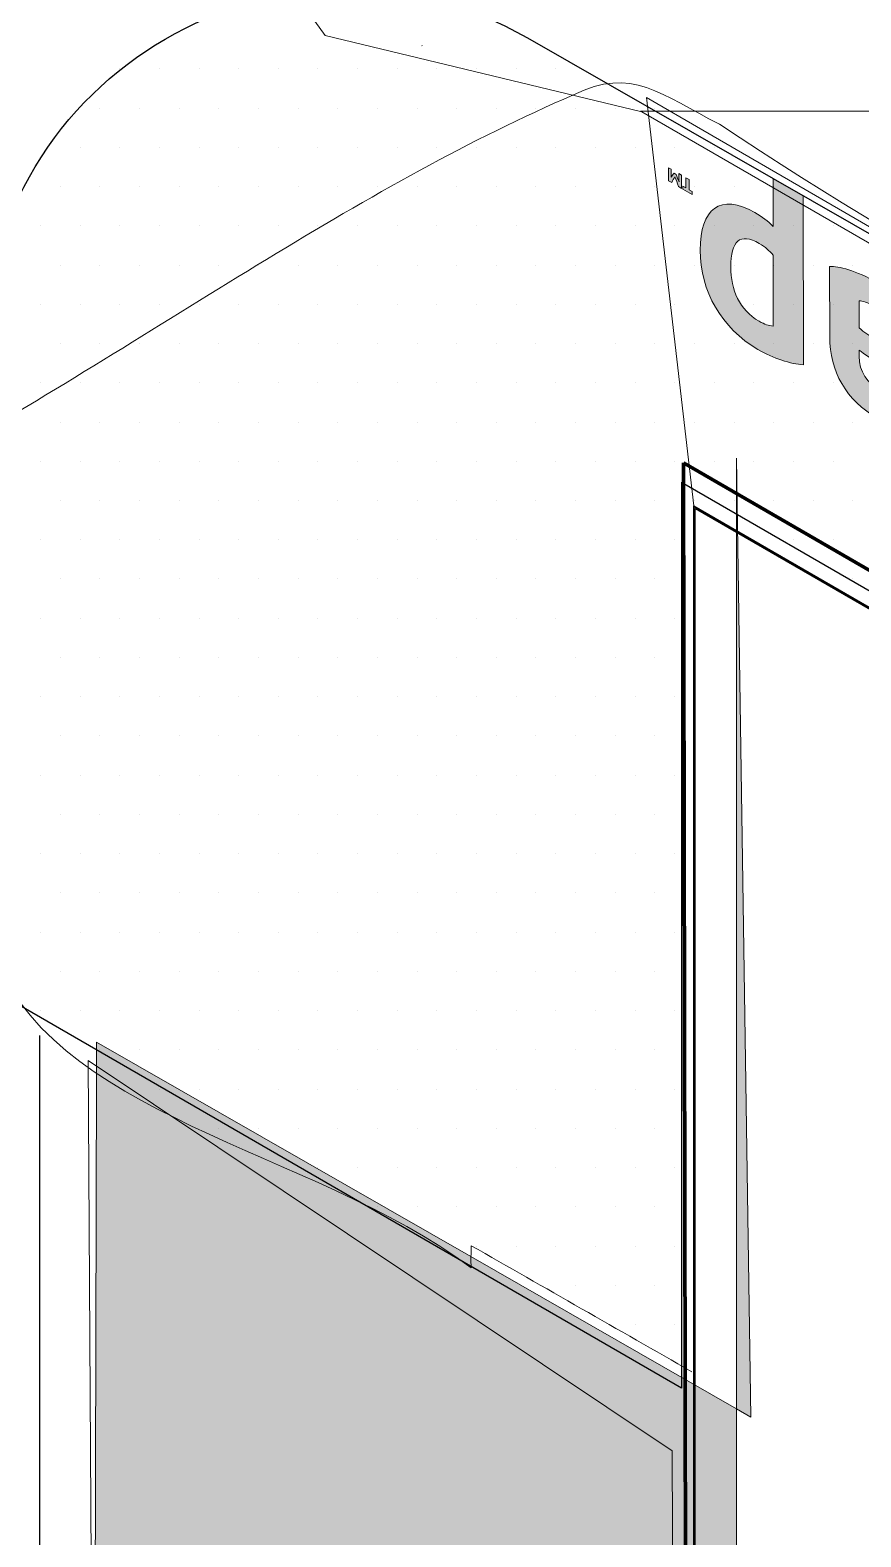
# Model space of a CAD drawing. Header units: inches. Extents: x -17.6 to 82.3, y -15.1 to 23.2.
# Drawn here: x 52.506 to 52.9, y 2.537 to 3.253 of the extents above; entities that cross this region are included whole.
import ezdxf

# ---------------------------------------------------------------- set-up
doc = ezdxf.new("R2010")
doc.units = ezdxf.units.IN
doc.header["$MEASUREMENT"] = 0
for name, color, linetype, lineweight in [('.ATI-HATCH', 7, 'Continuous', 0), ('G-ANNO-TTLB', 7, 'Continuous', 0), ('TYVEK', 7, 'Continuous', 0)]:
    doc.layers.add(name, color=color, linetype=linetype, lineweight=lineweight)

# ---------------------------------------------------------------- blocks, each defined once
blk = doc.blocks.new('Block_263')
at = {"layer": 'TYVEK', "true_color": 0x000000, "transparency": 33554687}
h = blk.add_hatch(color=18, dxfattribs=at)
h.dxf.hatch_style = 2
edge = h.paths.add_edge_path()
edge.add_spline(control_points=[(52.8138, 3.17872), (52.81326, 3.1805), (52.81276, 3.18185), (52.81213, 3.18329), (52.81152, 3.18257), (52.81108, 3.18176), (52.81057, 3.18058), (52.81057, 3.18058), (52.80906, 3.18145), (52.80906, 3.18145), (52.80906, 3.18145), (52.80906, 3.18767), (52.80906, 3.18767), (52.80906, 3.18767), (52.81037, 3.18692), (52.81037, 3.18692), (52.81037, 3.18692), (52.81037, 3.18405), (52.81037, 3.18405), (52.81037, 3.18405), (52.81031, 3.18312), (52.81031, 3.18312), (52.81072, 3.18381), (52.81122, 3.1845), (52.81166, 3.18504), (52.81166, 3.18504), (52.81266, 3.18446), (52.81266, 3.18446), (52.81311, 3.1834), (52.81361, 3.1821), (52.81405, 3.1809), (52.81405, 3.1809), (52.81399, 3.18196), (52.81399, 3.18196), (52.81399, 3.18196), (52.81399, 3.18483), (52.81399, 3.18483), (52.81399, 3.18483), (52.81529, 3.18408), (52.81529, 3.18408), (52.81529, 3.18408), (52.8153, 3.17785), (52.8153, 3.17785), (52.8153, 3.17785), (52.8138, 3.17872), (52.8138, 3.17872)], knot_values=[0, 0, 0, 0, 1, 1, 1, 2, 2, 2, 3, 3, 3, 4, 4, 4, 5, 5, 5, 6, 6, 6, 7, 7, 7, 8, 8, 8, 9, 9, 9, 10, 10, 10, 11, 11, 11, 12, 12, 12, 13, 13, 13, 14, 14, 14, 15, 15, 15, 15], degree=3, periodic=0)
edge = h.paths.add_edge_path()
edge.add_spline(control_points=[(52.8188, 3.17721), (52.8188, 3.17721), (52.82025, 3.17638), (52.82025, 3.17638), (52.82025, 3.17638), (52.82025, 3.175), (52.82025, 3.175), (52.82025, 3.175), (52.81589, 3.17751), (52.81589, 3.17751), (52.81589, 3.17751), (52.81589, 3.17889), (52.81589, 3.17889), (52.81589, 3.17889), (52.81735, 3.17805), (52.81735, 3.17805), (52.81735, 3.17805), (52.81734, 3.1829), (52.81734, 3.1829), (52.81734, 3.1829), (52.8188, 3.18206), (52.8188, 3.18206), (52.8188, 3.18206), (52.8188, 3.17721), (52.8188, 3.17721)], knot_values=[0, 0, 0, 0, 1, 1, 1, 2, 2, 2, 3, 3, 3, 4, 4, 4, 5, 5, 5, 6, 6, 6, 7, 7, 7, 8, 8, 8, 8], degree=3, periodic=0)
h = blk.add_hatch(color=18, dxfattribs=at)
h.dxf.hatch_style = 2
edge = h.paths.add_edge_path()
edge.add_spline(control_points=[(52.85214, 3.15165), (52.84296, 3.15694), (52.83868, 3.15291), (52.83869, 3.1405), (52.8387, 3.12966), (52.84267, 3.12015), (52.85217, 3.11468), (52.85477, 3.11318), (52.85665, 3.1127), (52.85884, 3.1124), (52.85884, 3.1124), (52.85882, 3.14612), (52.85882, 3.14612), (52.85683, 3.14822), (52.85516, 3.14991), (52.85214, 3.15165)], knot_values=[0, 0, 0, 0, 1, 1, 1, 2, 2, 2, 3, 3, 3, 4, 4, 4, 5, 5, 5, 5], degree=3, periodic=0)
edge = h.paths.add_edge_path()
edge.add_spline(control_points=[(52.85004, 3.16634), (52.85369, 3.16424), (52.8562, 3.16231), (52.85881, 3.15972), (52.85881, 3.15972), (52.85879, 3.1826), (52.85879, 3.1826), (52.85879, 3.1826), (52.87308, 3.17437), (52.87308, 3.17437), (52.87308, 3.17437), (52.87314, 3.09404), (52.87314, 3.09404), (52.8672, 3.09434), (52.85885, 3.0971), (52.85145, 3.10137), (52.83434, 3.11124), (52.8241, 3.12917), (52.82409, 3.14844), (52.82407, 3.16819), (52.83377, 3.17572), (52.85004, 3.16634)], knot_values=[0, 0, 0, 0, 1, 1, 1, 2, 2, 2, 3, 3, 3, 4, 4, 4, 5, 5, 5, 6, 6, 6, 7, 7, 7, 7], degree=3, periodic=0)
h = blk.add_hatch(color=18, dxfattribs=at)
h.dxf.hatch_style = 2
edge = h.paths.add_edge_path()
edge.add_spline(control_points=[(52.89961, 3.12441), (52.89961, 3.12441), (52.89962, 3.11153), (52.89962, 3.11153), (52.90202, 3.10954), (52.90453, 3.10774), (52.90703, 3.10629), (52.91183, 3.10353), (52.91558, 3.10353), (52.91558, 3.10919), (52.91557, 3.11425), (52.91244, 3.1187), (52.90691, 3.12189), (52.90378, 3.12369), (52.90117, 3.12447), (52.89961, 3.12441)], knot_values=[0, 0, 0, 0, 1, 1, 1, 2, 2, 2, 3, 3, 3, 4, 4, 4, 5, 5, 5, 5], degree=3, periodic=0)
edge = h.paths.add_edge_path()
edge.add_spline(control_points=[(52.90836, 3.13297), (52.92266, 3.12473), (52.92986, 3.11251), (52.92987, 3.10167), (52.92988, 3.08975), (52.92143, 3.08764), (52.90891, 3.09473), (52.90599, 3.09642), (52.90224, 3.09906), (52.89963, 3.10105), (52.89963, 3.10105), (52.89963, 3.09816), (52.89963, 3.09816), (52.89964, 3.09081), (52.90329, 3.08522), (52.91028, 3.08119), (52.91487, 3.07854), (52.91977, 3.07656), (52.92405, 3.07614), (52.92405, 3.07614), (52.92667, 3.06163), (52.92667, 3.06163), (52.92218, 3.06205), (52.91499, 3.06475), (52.90862, 3.06842), (52.89328, 3.07726), (52.88566, 3.09104), (52.88565, 3.1073), (52.88565, 3.1073), (52.88562, 3.14078), (52.88562, 3.14078), (52.8899, 3.14084), (52.89793, 3.13898), (52.90836, 3.13297)], knot_values=[0, 0, 0, 0, 1, 1, 1, 2, 2, 2, 3, 3, 3, 4, 4, 4, 5, 5, 5, 6, 6, 6, 7, 7, 7, 8, 8, 8, 9, 9, 9, 10, 10, 10, 11, 11, 11, 11], degree=3, periodic=0)
at = {"layer": 'TYVEK'}
for points, knots in [([(52.8138, 3.17872), (52.81326, 3.1805), (52.81276, 3.18185), (52.81213, 3.18329), (52.81152, 3.18257), (52.81108, 3.18176), (52.81057, 3.18058), (52.81057, 3.18058), (52.80906, 3.18145), (52.80906, 3.18145), (52.80906, 3.18145), (52.80906, 3.18767), (52.80906, 3.18767), (52.80906, 3.18767), (52.81037, 3.18692), (52.81037, 3.18692), (52.81037, 3.18692), (52.81037, 3.18405), (52.81037, 3.18405), (52.81037, 3.18405), (52.81031, 3.18312), (52.81031, 3.18312), (52.81072, 3.18381), (52.81122, 3.1845), (52.81166, 3.18504), (52.81166, 3.18504), (52.81266, 3.18446), (52.81266, 3.18446), (52.81311, 3.1834), (52.81361, 3.1821), (52.81405, 3.1809), (52.81405, 3.1809), (52.81399, 3.18196), (52.81399, 3.18196), (52.81399, 3.18196), (52.81399, 3.18483), (52.81399, 3.18483), (52.81399, 3.18483), (52.81529, 3.18408), (52.81529, 3.18408), (52.81529, 3.18408), (52.8153, 3.17785), (52.8153, 3.17785), (52.8153, 3.17785), (52.8138, 3.17872), (52.8138, 3.17872)], [0, 0, 0, 0, 1, 1, 1, 2, 2, 2, 3, 3, 3, 4, 4, 4, 5, 5, 5, 6, 6, 6, 7, 7, 7, 8, 8, 8, 9, 9, 9, 10, 10, 10, 11, 11, 11, 12, 12, 12, 13, 13, 13, 14, 14, 14, 15, 15, 15, 15]), ([(52.8188, 3.17721), (52.8188, 3.17721), (52.82025, 3.17638), (52.82025, 3.17638), (52.82025, 3.17638), (52.82025, 3.175), (52.82025, 3.175), (52.82025, 3.175), (52.81589, 3.17751), (52.81589, 3.17751), (52.81589, 3.17751), (52.81589, 3.17889), (52.81589, 3.17889), (52.81589, 3.17889), (52.81735, 3.17805), (52.81735, 3.17805), (52.81735, 3.17805), (52.81734, 3.1829), (52.81734, 3.1829), (52.81734, 3.1829), (52.8188, 3.18206), (52.8188, 3.18206), (52.8188, 3.18206), (52.8188, 3.17721), (52.8188, 3.17721)], [0, 0, 0, 0, 1, 1, 1, 2, 2, 2, 3, 3, 3, 4, 4, 4, 5, 5, 5, 6, 6, 6, 7, 7, 7, 8, 8, 8, 8]), ([(52.85004, 3.16634), (52.85369, 3.16424), (52.8562, 3.16231), (52.85881, 3.15972), (52.85881, 3.15972), (52.85879, 3.1826), (52.85879, 3.1826), (52.85879, 3.1826), (52.87308, 3.17437), (52.87308, 3.17437), (52.87308, 3.17437), (52.87314, 3.09404), (52.87314, 3.09404), (52.8672, 3.09434), (52.85885, 3.0971), (52.85145, 3.10137), (52.83434, 3.11124), (52.8241, 3.12917), (52.82409, 3.14844), (52.82407, 3.16819), (52.83377, 3.17572), (52.85004, 3.16634)], [0, 0, 0, 0, 1, 1, 1, 2, 2, 2, 3, 3, 3, 4, 4, 4, 5, 5, 5, 6, 6, 6, 7, 7, 7, 7]), ([(52.85214, 3.15165), (52.84296, 3.15694), (52.83868, 3.15291), (52.83869, 3.1405), (52.8387, 3.12966), (52.84267, 3.12015), (52.85217, 3.11468), (52.85477, 3.11318), (52.85665, 3.1127), (52.85884, 3.1124), (52.85884, 3.1124), (52.85882, 3.14612), (52.85882, 3.14612), (52.85683, 3.14822), (52.85516, 3.14991), (52.85214, 3.15165)], [0, 0, 0, 0, 1, 1, 1, 2, 2, 2, 3, 3, 3, 4, 4, 4, 5, 5, 5, 5]), ([(52.90836, 3.13297), (52.92266, 3.12473), (52.92986, 3.11251), (52.92987, 3.10167), (52.92988, 3.08975), (52.92143, 3.08764), (52.90891, 3.09473), (52.90599, 3.09642), (52.90224, 3.09906), (52.89963, 3.10105), (52.89963, 3.10105), (52.89963, 3.09816), (52.89963, 3.09816), (52.89964, 3.09081), (52.90329, 3.08522), (52.91028, 3.08119), (52.91487, 3.07854), (52.91977, 3.07656), (52.92405, 3.07614), (52.92405, 3.07614), (52.92667, 3.06163), (52.92667, 3.06163), (52.92218, 3.06205), (52.91499, 3.06475), (52.90862, 3.06842), (52.89328, 3.07726), (52.88566, 3.09104), (52.88565, 3.1073), (52.88565, 3.1073), (52.88562, 3.14078), (52.88562, 3.14078), (52.8899, 3.14084), (52.89793, 3.13898), (52.90836, 3.13297)], [0, 0, 0, 0, 1, 1, 1, 2, 2, 2, 3, 3, 3, 4, 4, 4, 5, 5, 5, 6, 6, 6, 7, 7, 7, 8, 8, 8, 9, 9, 9, 10, 10, 10, 11, 11, 11, 11]), ([(52.89961, 3.12441), (52.89961, 3.12441), (52.89962, 3.11153), (52.89962, 3.11153), (52.90202, 3.10954), (52.90453, 3.10774), (52.90703, 3.10629), (52.91183, 3.10353), (52.91558, 3.10353), (52.91558, 3.10919), (52.91557, 3.11425), (52.91244, 3.1187), (52.90691, 3.12189), (52.90378, 3.12369), (52.90117, 3.12447), (52.89961, 3.12441)], [0, 0, 0, 0, 1, 1, 1, 2, 2, 2, 3, 3, 3, 4, 4, 4, 5, 5, 5, 5])]:
    blk.add_open_spline(points, degree=3, knots=knots, dxfattribs=at)
blk = doc.blocks.new('Block_262')
at = {"layer": 'TYVEK'}
blk.add_blockref('Block_263', (0, 0), dxfattribs=at)
blk = doc.blocks.new('Block_255')
at = {"layer": 'TYVEK'}
blk.add_blockref('Block_262', (0, 0), dxfattribs=at)
blk = doc.blocks.new('Block_254')
at = {"layer": 'TYVEK'}
blk.add_lwpolyline([(55.43552, 1.51548), (52.82114, 3.0271), (52.79864, 3.22093), (55.40403, 1.71073)], close=True, dxfattribs=at)
blk.add_blockref('Block_255', (0, 0), dxfattribs=at)
blk = doc.blocks.new('Block_361')
at = {"layer": '.ATI-HATCH', "color": 8, "lineweight": 0, "true_color": 0x808080}
for p, q in [((52.692, 3.24557), (52.69186, 3.24571)), ((52.79581, 3.21446), (52.99769, 3.21446))]:
    blk.add_line(p, q, dxfattribs=at)
at = {"layer": '.ATI-HATCH'}
blk.add_lwpolyline([(52.45991, 3.50789), (52.64584, 3.25051), (52.79639, 3.2142), (55.34948, 1.74018), (55.64112, 1.51796), (55.95209, 1.60246)], close=True, dxfattribs=at)
blk = doc.blocks.new('Block_366')
at = {"layer": '.ATI-HATCH', "color": 8, "lineweight": 0, "true_color": 0x808080}
for p, q in [((52.5483, 3.23459), (52.5483, 3.23459)), ((52.56714, 3.23459), (52.56714, 3.23459)), ((52.58597, 3.23459), (52.58597, 3.23459)), ((52.6048, 3.23459), (52.6048, 3.23459)), ((52.62363, 3.23459), (52.62363, 3.23459)), ((52.64247, 3.23459), (52.64247, 3.23459)), ((52.6613, 3.23459), (52.6613, 3.23459)), ((52.68013, 3.23459), (52.68013, 3.23459)), ((52.69897, 3.23459), (52.69897, 3.23459)), ((52.7178, 3.23459), (52.7178, 3.23459)), ((52.73663, 3.23459), (52.73663, 3.23459)), ((52.75546, 3.23459), (52.75546, 3.23459)), ((52.53889, 3.21596), (52.53889, 3.21596)), ((52.55772, 3.21596), (52.55772, 3.21596)), ((52.57655, 3.21596), (52.57655, 3.21596)), ((52.59538, 3.21596), (52.59538, 3.21596)), ((52.61422, 3.21596), (52.61422, 3.21596)), ((52.63305, 3.21596), (52.63305, 3.21596)), ((52.65188, 3.21596), (52.65188, 3.21596)), ((52.67072, 3.21596), (52.67072, 3.21596)), ((52.68955, 3.21596), (52.68955, 3.21596)), ((52.70838, 3.21596), (52.70838, 3.21596)), ((52.72722, 3.21596), (52.72722, 3.21596)), ((52.74605, 3.21596), (52.74605, 3.21596)), ((52.76488, 3.21596), (52.76488, 3.21596)), ((52.78371, 3.21596), (52.78371, 3.21596)), ((52.80255, 3.21596), (52.80255, 3.21596)), ((52.52947, 3.19732), (52.52947, 3.19732)), ((52.5483, 3.19732), (52.5483, 3.19732)), ((52.56714, 3.19732), (52.56714, 3.19732)), ((52.58597, 3.19732), (52.58597, 3.19732)), ((52.6048, 3.19732), (52.6048, 3.19732)), ((52.62363, 3.19732), (52.62363, 3.19732)), ((52.64247, 3.19732), (52.64247, 3.19732)), ((52.6613, 3.19732), (52.6613, 3.19732)), ((52.68013, 3.19732), (52.68013, 3.19732)), ((52.69897, 3.19732), (52.69897, 3.19732)), ((52.7178, 3.19732), (52.7178, 3.19732)), ((52.73663, 3.19732), (52.73663, 3.19732)), ((52.75546, 3.19732), (52.75546, 3.19732)), ((52.7743, 3.19732), (52.7743, 3.19732)), ((52.79313, 3.19732), (52.79313, 3.19732)), ((52.81196, 3.19732), (52.81196, 3.19732)), ((52.8308, 3.19732), (52.8308, 3.19732)), ((52.52005, 3.17868), (52.52005, 3.17868)), ((52.53889, 3.17868), (52.53889, 3.17868)), ((52.55772, 3.17868), (52.55772, 3.17868)), ((52.57655, 3.17868), (52.57655, 3.17868)), ((52.59538, 3.17868), (52.59538, 3.17868)), ((52.61422, 3.17868), (52.61422, 3.17868)), ((52.63305, 3.17868), (52.63305, 3.17868)), ((52.65188, 3.17868), (52.65188, 3.17868)), ((52.67072, 3.17868), (52.67072, 3.17868)), ((52.68955, 3.17868), (52.68955, 3.17868)), ((52.70838, 3.17868), (52.70838, 3.17868)), ((52.72722, 3.17868), (52.72722, 3.17868)), ((52.74605, 3.17868), (52.74605, 3.17868)), ((52.76488, 3.17868), (52.76488, 3.17868)), ((52.78371, 3.17868), (52.78371, 3.17868)), ((52.80255, 3.17868), (52.80255, 3.17868)), ((52.82138, 3.17868), (52.82138, 3.17868)), ((52.84021, 3.17868), (52.84021, 3.17868)), ((52.85905, 3.17868), (52.85905, 3.17868)), ((52.51064, 3.16004), (52.51064, 3.16004)), ((52.52947, 3.16004), (52.52947, 3.16004)), ((52.5483, 3.16004), (52.5483, 3.16004)), ((52.56714, 3.16004), (52.56714, 3.16004)), ((52.58597, 3.16004), (52.58597, 3.16004)), ((52.6048, 3.16004), (52.6048, 3.16004)), ((52.62363, 3.16004), (52.62363, 3.16004)), ((52.64247, 3.16004), (52.64247, 3.16004)), ((52.6613, 3.16004), (52.6613, 3.16004)), ((52.68013, 3.16004), (52.68013, 3.16004)), ((52.69897, 3.16004), (52.69897, 3.16004)), ((52.7178, 3.16004), (52.7178, 3.16004)), ((52.73663, 3.16004), (52.73663, 3.16004)), ((52.75546, 3.16004), (52.75546, 3.16004)), ((52.7743, 3.16004), (52.7743, 3.16004)), ((52.79313, 3.16004), (52.79313, 3.16004)), ((52.81196, 3.16004), (52.81196, 3.16004)), ((52.8308, 3.16004), (52.8308, 3.16004)), ((52.84963, 3.16004), (52.84963, 3.16004)), ((52.86846, 3.16004), (52.86846, 3.16004)), ((52.88729, 3.16004), (52.88729, 3.16004)), ((52.52005, 3.14141), (52.52005, 3.14141)), ((52.53889, 3.14141), (52.53889, 3.14141)), ((52.55772, 3.14141), (52.55772, 3.14141)), ((52.57655, 3.14141), (52.57655, 3.14141)), ((52.59538, 3.14141), (52.59538, 3.14141)), ((52.61422, 3.14141), (52.61422, 3.14141)), ((52.63305, 3.14141), (52.63305, 3.14141)), ((52.65188, 3.14141), (52.65188, 3.14141)), ((52.67072, 3.14141), (52.67072, 3.14141)), ((52.68955, 3.14141), (52.68955, 3.14141)), ((52.70838, 3.14141), (52.70838, 3.14141)), ((52.72722, 3.14141), (52.72722, 3.14141)), ((52.74605, 3.14141), (52.74605, 3.14141)), ((52.76488, 3.14141), (52.76488, 3.14141)), ((52.78371, 3.14141), (52.78371, 3.14141)), ((52.80255, 3.14141), (52.80255, 3.14141)), ((52.82138, 3.14141), (52.82138, 3.14141)), ((52.84021, 3.14141), (52.84021, 3.14141)), ((52.85905, 3.14141), (52.85905, 3.14141)), ((52.87788, 3.14141), (52.87788, 3.14141)), ((52.89671, 3.14141), (52.89671, 3.14141)), ((52.51064, 3.12277), (52.51064, 3.12277)), ((52.52947, 3.12277), (52.52947, 3.12277)), ((52.5483, 3.12277), (52.5483, 3.12277)), ((52.56714, 3.12277), (52.56714, 3.12277)), ((52.58597, 3.12277), (52.58597, 3.12277)), ((52.6048, 3.12277), (52.6048, 3.12277)), ((52.62363, 3.12277), (52.62363, 3.12277)), ((52.64247, 3.12277), (52.64247, 3.12277)), ((52.6613, 3.12277), (52.6613, 3.12277)), ((52.68013, 3.12277), (52.68013, 3.12277)), ((52.69897, 3.12277), (52.69897, 3.12277)), ((52.7178, 3.12277), (52.7178, 3.12277)), ((52.73663, 3.12277), (52.73663, 3.12277)), ((52.75546, 3.12277), (52.75546, 3.12277)), ((52.7743, 3.12277), (52.7743, 3.12277)), ((52.79313, 3.12277), (52.79313, 3.12277)), ((52.81196, 3.12277), (52.81196, 3.12277)), ((52.8308, 3.12277), (52.8308, 3.12277)), ((52.84963, 3.12277), (52.84963, 3.12277)), ((52.86846, 3.12277), (52.86846, 3.12277)), ((52.88729, 3.12277), (52.88729, 3.12277)), ((52.52005, 3.10413), (52.52005, 3.10413)), ((52.53889, 3.10413), (52.53889, 3.10413)), ((52.55772, 3.10413), (52.55772, 3.10413)), ((52.57655, 3.10413), (52.57655, 3.10413)), ((52.59538, 3.10413), (52.59538, 3.10413)), ((52.61422, 3.10413), (52.61422, 3.10413)), ((52.63305, 3.10413), (52.63305, 3.10413)), ((52.65188, 3.10413), (52.65188, 3.10413)), ((52.67072, 3.10413), (52.67072, 3.10413)), ((52.68955, 3.10413), (52.68955, 3.10413)), ((52.70838, 3.10413), (52.70838, 3.10413)), ((52.72722, 3.10413), (52.72722, 3.10413)), ((52.74605, 3.10413), (52.74605, 3.10413)), ((52.76488, 3.10413), (52.76488, 3.10413)), ((52.78371, 3.10413), (52.78371, 3.10413)), ((52.80255, 3.10413), (52.80255, 3.10413)), ((52.82138, 3.10413), (52.82138, 3.10413)), ((52.84021, 3.10413), (52.84021, 3.10413)), ((52.85905, 3.10413), (52.85905, 3.10413)), ((52.87788, 3.10413), (52.87788, 3.10413)), ((52.89671, 3.10413), (52.89671, 3.10413)), ((52.51064, 3.08549), (52.51064, 3.08549)), ((52.52947, 3.08549), (52.52947, 3.08549)), ((52.5483, 3.08549), (52.5483, 3.08549)), ((52.56714, 3.08549), (52.56714, 3.08549)), ((52.58597, 3.08549), (52.58597, 3.08549)), ((52.6048, 3.08549), (52.6048, 3.08549)), ((52.62363, 3.08549), (52.62363, 3.08549)), ((52.64247, 3.08549), (52.64247, 3.08549)), ((52.6613, 3.08549), (52.6613, 3.08549)), ((52.68013, 3.08549), (52.68013, 3.08549)), ((52.69897, 3.08549), (52.69897, 3.08549)), ((52.7178, 3.08549), (52.7178, 3.08549)), ((52.73663, 3.08549), (52.73663, 3.08549)), ((52.75546, 3.08549), (52.75546, 3.08549)), ((52.7743, 3.08549), (52.7743, 3.08549)), ((52.79313, 3.08549), (52.79313, 3.08549)), ((52.81196, 3.08549), (52.81196, 3.08549)), ((52.8308, 3.08549), (52.8308, 3.08549)), ((52.84963, 3.08549), (52.84963, 3.08549)), ((52.86846, 3.08549), (52.86846, 3.08549)), ((52.88729, 3.08549), (52.88729, 3.08549)), ((52.52005, 3.06685), (52.52005, 3.06685)), ((52.53889, 3.06685), (52.53889, 3.06685)), ((52.55772, 3.06685), (52.55772, 3.06685)), ((52.57655, 3.06685), (52.57655, 3.06685)), ((52.59538, 3.06685), (52.59538, 3.06685)), ((52.61422, 3.06685), (52.61422, 3.06685)), ((52.63305, 3.06685), (52.63305, 3.06685)), ((52.65188, 3.06685), (52.65188, 3.06685)), ((52.67072, 3.06685), (52.67072, 3.06685)), ((52.68955, 3.06685), (52.68955, 3.06685)), ((52.70838, 3.06685), (52.70838, 3.06685)), ((52.72722, 3.06685), (52.72722, 3.06685)), ((52.74605, 3.06685), (52.74605, 3.06685)), ((52.76488, 3.06685), (52.76488, 3.06685)), ((52.78371, 3.06685), (52.78371, 3.06685)), ((52.80255, 3.06685), (52.80255, 3.06685)), ((52.82138, 3.06685), (52.82138, 3.06685)), ((52.84021, 3.06685), (52.84021, 3.06685)), ((52.85905, 3.06685), (52.85905, 3.06685)), ((52.87788, 3.06685), (52.87788, 3.06685)), ((52.89671, 3.06685), (52.89671, 3.06685)), ((52.51064, 3.04822), (52.51064, 3.04822)), ((52.52947, 3.04822), (52.52947, 3.04822)), ((52.5483, 3.04822), (52.5483, 3.04822)), ((52.56714, 3.04822), (52.56714, 3.04822)), ((52.58597, 3.04822), (52.58597, 3.04822)), ((52.6048, 3.04822), (52.6048, 3.04822)), ((52.62363, 3.04822), (52.62363, 3.04822)), ((52.64247, 3.04822), (52.64247, 3.04822)), ((52.6613, 3.04822), (52.6613, 3.04822)), ((52.68013, 3.04822), (52.68013, 3.04822)), ((52.69897, 3.04822), (52.69897, 3.04822)), ((52.7178, 3.04822), (52.7178, 3.04822)), ((52.73663, 3.04822), (52.73663, 3.04822)), ((52.75546, 3.04822), (52.75546, 3.04822)), ((52.7743, 3.04822), (52.7743, 3.04822)), ((52.79313, 3.04822), (52.79313, 3.04822)), ((52.81196, 3.04822), (52.81196, 3.04822)), ((52.8308, 3.04822), (52.8308, 3.04822)), ((52.84963, 3.04822), (52.84963, 3.04822)), ((52.86846, 3.04822), (52.86846, 3.04822)), ((52.88729, 3.04822), (52.88729, 3.04822)), ((52.52005, 3.02958), (52.52005, 3.02958)), ((52.53889, 3.02958), (52.53889, 3.02958)), ((52.55772, 3.02958), (52.55772, 3.02958)), ((52.57655, 3.02958), (52.57655, 3.02958)), ((52.59538, 3.02958), (52.59538, 3.02958)), ((52.61422, 3.02958), (52.61422, 3.02958)), ((52.63305, 3.02958), (52.63305, 3.02958)), ((52.65188, 3.02958), (52.65188, 3.02958)), ((52.67072, 3.02958), (52.67072, 3.02958)), ((52.68955, 3.02958), (52.68955, 3.02958)), ((52.70838, 3.02958), (52.70838, 3.02958)), ((52.72722, 3.02958), (52.72722, 3.02958)), ((52.74605, 3.02958), (52.74605, 3.02958)), ((52.76488, 3.02958), (52.76488, 3.02958)), ((52.78371, 3.02958), (52.78371, 3.02958)), ((52.80255, 3.02958), (52.80255, 3.02958)), ((52.82138, 3.02958), (52.82138, 3.02958)), ((52.84021, 3.02958), (52.84021, 3.02958)), ((52.85905, 3.02958), (52.85905, 3.02958)), ((52.87788, 3.02958), (52.87788, 3.02958)), ((52.89671, 3.02958), (52.89671, 3.02958)), ((52.51064, 3.01094), (52.51064, 3.01094)), ((52.52947, 3.01094), (52.52947, 3.01094)), ((52.5483, 3.01094), (52.5483, 3.01094)), ((52.56714, 3.01094), (52.56714, 3.01094)), ((52.58597, 3.01094), (52.58597, 3.01094)), ((52.6048, 3.01094), (52.6048, 3.01094)), ((52.62363, 3.01094), (52.62363, 3.01094)), ((52.64247, 3.01094), (52.64247, 3.01094)), ((52.6613, 3.01094), (52.6613, 3.01094)), ((52.68013, 3.01094), (52.68013, 3.01094)), ((52.69897, 3.01094), (52.69897, 3.01094)), ((52.7178, 3.01094), (52.7178, 3.01094)), ((52.73663, 3.01094), (52.73663, 3.01094)), ((52.75546, 3.01094), (52.75546, 3.01094)), ((52.7743, 3.01094), (52.7743, 3.01094)), ((52.79313, 3.01094), (52.79313, 3.01094)), ((52.81196, 3.01094), (52.81196, 3.01094)), ((52.84963, 3.01094), (52.84963, 3.01094)), ((52.86846, 3.01094), (52.86846, 3.01094)), ((52.88729, 3.01094), (52.88729, 3.01094)), ((52.52005, 2.9923), (52.52005, 2.9923)), ((52.53889, 2.9923), (52.53889, 2.9923)), ((52.55772, 2.9923), (52.55772, 2.9923)), ((52.57655, 2.9923), (52.57655, 2.9923)), ((52.59538, 2.9923), (52.59538, 2.9923)), ((52.61422, 2.9923), (52.61422, 2.9923)), ((52.63305, 2.9923), (52.63305, 2.9923)), ((52.65188, 2.9923), (52.65188, 2.9923)), ((52.67072, 2.9923), (52.67072, 2.9923)), ((52.68955, 2.9923), (52.68955, 2.9923)), ((52.70838, 2.9923), (52.70838, 2.9923)), ((52.72722, 2.9923), (52.72722, 2.9923)), ((52.74605, 2.9923), (52.74605, 2.9923)), ((52.76488, 2.9923), (52.76488, 2.9923)), ((52.78371, 2.9923), (52.78371, 2.9923)), ((52.80255, 2.9923), (52.80255, 2.9923)), ((52.82138, 2.9923), (52.82138, 2.9923)), ((52.89671, 2.9923), (52.89671, 2.9923)), ((52.51064, 2.97367), (52.51064, 2.97367)), ((52.52947, 2.97367), (52.52947, 2.97367)), ((52.5483, 2.97367), (52.5483, 2.97367)), ((52.56714, 2.97367), (52.56714, 2.97367)), ((52.58597, 2.97367), (52.58597, 2.97367)), ((52.6048, 2.97367), (52.6048, 2.97367)), ((52.62363, 2.97367), (52.62363, 2.97367)), ((52.64247, 2.97367), (52.64247, 2.97367)), ((52.6613, 2.97367), (52.6613, 2.97367)), ((52.68013, 2.97367), (52.68013, 2.97367)), ((52.69897, 2.97367), (52.69897, 2.97367)), ((52.7178, 2.97367), (52.7178, 2.97367)), ((52.73663, 2.97367), (52.73663, 2.97367)), ((52.75546, 2.97367), (52.75546, 2.97367)), ((52.7743, 2.97367), (52.7743, 2.97367)), ((52.79313, 2.97367), (52.79313, 2.97367)), ((52.81196, 2.97367), (52.81196, 2.97367)), ((52.52005, 2.95503), (52.52005, 2.95503)), ((52.53889, 2.95503), (52.53889, 2.95503)), ((52.55772, 2.95503), (52.55772, 2.95503)), ((52.57655, 2.95503), (52.57655, 2.95503)), ((52.59538, 2.95503), (52.59538, 2.95503)), ((52.61422, 2.95503), (52.61422, 2.95503)), ((52.63305, 2.95503), (52.63305, 2.95503)), ((52.65188, 2.95503), (52.65188, 2.95503)), ((52.67072, 2.95503), (52.67072, 2.95503)), ((52.68955, 2.95503), (52.68955, 2.95503)), ((52.70838, 2.95503), (52.70838, 2.95503)), ((52.72722, 2.95503), (52.72722, 2.95503)), ((52.74605, 2.95503), (52.74605, 2.95503)), ((52.76488, 2.95503), (52.76488, 2.95503)), ((52.78371, 2.95503), (52.78371, 2.95503)), ((52.80255, 2.95503), (52.80255, 2.95503)), ((52.82138, 2.95503), (52.82138, 2.95503)), ((52.51064, 2.93639), (52.51064, 2.93639)), ((52.52947, 2.93639), (52.52947, 2.93639)), ((52.5483, 2.93639), (52.5483, 2.93639)), ((52.56714, 2.93639), (52.56714, 2.93639)), ((52.58597, 2.93639), (52.58597, 2.93639)), ((52.6048, 2.93639), (52.6048, 2.93639)), ((52.62363, 2.93639), (52.62363, 2.93639)), ((52.64247, 2.93639), (52.64247, 2.93639)), ((52.6613, 2.93639), (52.6613, 2.93639)), ((52.68013, 2.93639), (52.68013, 2.93639)), ((52.69897, 2.93639), (52.69897, 2.93639)), ((52.7178, 2.93639), (52.7178, 2.93639)), ((52.73663, 2.93639), (52.73663, 2.93639)), ((52.75546, 2.93639), (52.75546, 2.93639)), ((52.7743, 2.93639), (52.7743, 2.93639)), ((52.79313, 2.93639), (52.79313, 2.93639)), ((52.81196, 2.93639), (52.81196, 2.93639)), ((52.52005, 2.91775), (52.52005, 2.91775)), ((52.53889, 2.91775), (52.53889, 2.91775)), ((52.55772, 2.91775), (52.55772, 2.91775)), ((52.57655, 2.91775), (52.57655, 2.91775)), ((52.59538, 2.91775), (52.59538, 2.91775)), ((52.61422, 2.91775), (52.61422, 2.91775)), ((52.63305, 2.91775), (52.63305, 2.91775)), ((52.65188, 2.91775), (52.65188, 2.91775)), ((52.67072, 2.91775), (52.67072, 2.91775)), ((52.68955, 2.91775), (52.68955, 2.91775)), ((52.70838, 2.91775), (52.70838, 2.91775)), ((52.72722, 2.91775), (52.72722, 2.91775)), ((52.74605, 2.91775), (52.74605, 2.91775)), ((52.76488, 2.91775), (52.76488, 2.91775)), ((52.78371, 2.91775), (52.78371, 2.91775)), ((52.80255, 2.91775), (52.80255, 2.91775)), ((52.82138, 2.91775), (52.82138, 2.91775)), ((52.51064, 2.89911), (52.51064, 2.89911)), ((52.52947, 2.89911), (52.52947, 2.89911)), ((52.5483, 2.89911), (52.5483, 2.89911)), ((52.56714, 2.89911), (52.56714, 2.89911)), ((52.58597, 2.89911), (52.58597, 2.89911)), ((52.6048, 2.89911), (52.6048, 2.89911)), ((52.62363, 2.89911), (52.62363, 2.89911)), ((52.64247, 2.89911), (52.64247, 2.89911)), ((52.6613, 2.89911), (52.6613, 2.89911)), ((52.68013, 2.89911), (52.68013, 2.89911)), ((52.69897, 2.89911), (52.69897, 2.89911)), ((52.7178, 2.89911), (52.7178, 2.89911)), ((52.73663, 2.89911), (52.73663, 2.89911)), ((52.75546, 2.89911), (52.75546, 2.89911)), ((52.7743, 2.89911), (52.7743, 2.89911)), ((52.79313, 2.89911), (52.79313, 2.89911)), ((52.81196, 2.89911), (52.81196, 2.89911)), ((52.52005, 2.88048), (52.52005, 2.88048)), ((52.53889, 2.88048), (52.53889, 2.88048)), ((52.55772, 2.88048), (52.55772, 2.88048)), ((52.57655, 2.88048), (52.57655, 2.88048)), ((52.59538, 2.88048), (52.59538, 2.88048)), ((52.61422, 2.88048), (52.61422, 2.88048)), ((52.63305, 2.88048), (52.63305, 2.88048)), ((52.65188, 2.88048), (52.65188, 2.88048)), ((52.67072, 2.88048), (52.67072, 2.88048)), ((52.68955, 2.88048), (52.68955, 2.88048)), ((52.70838, 2.88048), (52.70838, 2.88048)), ((52.72722, 2.88048), (52.72722, 2.88048)), ((52.74605, 2.88048), (52.74605, 2.88048)), ((52.76488, 2.88048), (52.76488, 2.88048)), ((52.78371, 2.88048), (52.78371, 2.88048)), ((52.80255, 2.88048), (52.80255, 2.88048)), ((52.82138, 2.88048), (52.82138, 2.88048)), ((52.51064, 2.86184), (52.51064, 2.86184)), ((52.52947, 2.86184), (52.52947, 2.86184)), ((52.5483, 2.86184), (52.5483, 2.86184)), ((52.56714, 2.86184), (52.56714, 2.86184)), ((52.58597, 2.86184), (52.58597, 2.86184)), ((52.6048, 2.86184), (52.6048, 2.86184)), ((52.62363, 2.86184), (52.62363, 2.86184)), ((52.64247, 2.86184), (52.64247, 2.86184)), ((52.6613, 2.86184), (52.6613, 2.86184)), ((52.68013, 2.86184), (52.68013, 2.86184)), ((52.69897, 2.86184), (52.69897, 2.86184)), ((52.7178, 2.86184), (52.7178, 2.86184)), ((52.73663, 2.86184), (52.73663, 2.86184)), ((52.75546, 2.86184), (52.75546, 2.86184)), ((52.7743, 2.86184), (52.7743, 2.86184)), ((52.79313, 2.86184), (52.79313, 2.86184)), ((52.81196, 2.86184), (52.81196, 2.86184)), ((52.52005, 2.8432), (52.52005, 2.8432)), ((52.53889, 2.8432), (52.53889, 2.8432)), ((52.55772, 2.8432), (52.55772, 2.8432)), ((52.57655, 2.8432), (52.57655, 2.8432)), ((52.59538, 2.8432), (52.59538, 2.8432)), ((52.61422, 2.8432), (52.61422, 2.8432)), ((52.63305, 2.8432), (52.63305, 2.8432)), ((52.65188, 2.8432), (52.65188, 2.8432)), ((52.67072, 2.8432), (52.67072, 2.8432)), ((52.68955, 2.8432), (52.68955, 2.8432)), ((52.70838, 2.8432), (52.70838, 2.8432)), ((52.72722, 2.8432), (52.72722, 2.8432)), ((52.74605, 2.8432), (52.74605, 2.8432)), ((52.76488, 2.8432), (52.76488, 2.8432)), ((52.78371, 2.8432), (52.78371, 2.8432)), ((52.80255, 2.8432), (52.80255, 2.8432)), ((52.82138, 2.8432), (52.82138, 2.8432)), ((52.51064, 2.82456), (52.51064, 2.82456)), ((52.52947, 2.82456), (52.52947, 2.82456)), ((52.5483, 2.82456), (52.5483, 2.82456)), ((52.56714, 2.82456), (52.56714, 2.82456)), ((52.58597, 2.82456), (52.58597, 2.82456)), ((52.6048, 2.82456), (52.6048, 2.82456)), ((52.62363, 2.82456), (52.62363, 2.82456)), ((52.64247, 2.82456), (52.64247, 2.82456)), ((52.6613, 2.82456), (52.6613, 2.82456)), ((52.68013, 2.82456), (52.68013, 2.82456)), ((52.69897, 2.82456), (52.69897, 2.82456)), ((52.7178, 2.82456), (52.7178, 2.82456)), ((52.73663, 2.82456), (52.73663, 2.82456)), ((52.75546, 2.82456), (52.75546, 2.82456)), ((52.7743, 2.82456), (52.7743, 2.82456)), ((52.79313, 2.82456), (52.79313, 2.82456)), ((52.81196, 2.82456), (52.81196, 2.82456)), ((52.52005, 2.80593), (52.52005, 2.80593)), ((52.53889, 2.80593), (52.53889, 2.80593)), ((52.55772, 2.80593), (52.55772, 2.80593)), ((52.57655, 2.80593), (52.57655, 2.80593)), ((52.59538, 2.80593), (52.59538, 2.80593)), ((52.61422, 2.80593), (52.61422, 2.80593)), ((52.63305, 2.80593), (52.63305, 2.80593)), ((52.65188, 2.80593), (52.65188, 2.80593)), ((52.67072, 2.80593), (52.67072, 2.80593)), ((52.68955, 2.80593), (52.68955, 2.80593)), ((52.70838, 2.80593), (52.70838, 2.80593)), ((52.72722, 2.80593), (52.72722, 2.80593)), ((52.74605, 2.80593), (52.74605, 2.80593)), ((52.76488, 2.80593), (52.76488, 2.80593)), ((52.78371, 2.80593), (52.78371, 2.80593)), ((52.80255, 2.80593), (52.80255, 2.80593)), ((52.82138, 2.80593), (52.82138, 2.80593)), ((52.51064, 2.78729), (52.51064, 2.78729)), ((52.52947, 2.78729), (52.52947, 2.78729)), ((52.5483, 2.78729), (52.5483, 2.78729)), ((52.56714, 2.78729), (52.56714, 2.78729)), ((52.58597, 2.78729), (52.58597, 2.78729)), ((52.6048, 2.78729), (52.6048, 2.78729)), ((52.62363, 2.78729), (52.62363, 2.78729)), ((52.64247, 2.78729), (52.64247, 2.78729)), ((52.6613, 2.78729), (52.6613, 2.78729)), ((52.68013, 2.78729), (52.68013, 2.78729)), ((52.69897, 2.78729), (52.69897, 2.78729)), ((52.7178, 2.78729), (52.7178, 2.78729)), ((52.73663, 2.78729), (52.73663, 2.78729)), ((52.75546, 2.78729), (52.75546, 2.78729)), ((52.7743, 2.78729), (52.7743, 2.78729)), ((52.79313, 2.78729), (52.79313, 2.78729)), ((52.81196, 2.78729), (52.81196, 2.78729)), ((52.52005, 2.76865), (52.52005, 2.76865)), ((52.53889, 2.76865), (52.53889, 2.76865)), ((52.55772, 2.76865), (52.55772, 2.76865)), ((52.57655, 2.76865), (52.57655, 2.76865)), ((52.59538, 2.76865), (52.59538, 2.76865)), ((52.61422, 2.76865), (52.61422, 2.76865)), ((52.63305, 2.76865), (52.63305, 2.76865)), ((52.65188, 2.76865), (52.65188, 2.76865)), ((52.67072, 2.76865), (52.67072, 2.76865)), ((52.68955, 2.76865), (52.68955, 2.76865)), ((52.70838, 2.76865), (52.70838, 2.76865)), ((52.72722, 2.76865), (52.72722, 2.76865)), ((52.74605, 2.76865), (52.74605, 2.76865)), ((52.76488, 2.76865), (52.76488, 2.76865)), ((52.78371, 2.76865), (52.78371, 2.76865)), ((52.80255, 2.76865), (52.80255, 2.76865)), ((52.82138, 2.76865), (52.82138, 2.76865)), ((52.56714, 2.75001), (52.56714, 2.75001)), ((52.58597, 2.75001), (52.58597, 2.75001)), ((52.6048, 2.75001), (52.6048, 2.75001)), ((52.62363, 2.75001), (52.62363, 2.75001)), ((52.64247, 2.75001), (52.64247, 2.75001)), ((52.6613, 2.75001), (52.6613, 2.75001)), ((52.68013, 2.75001), (52.68013, 2.75001)), ((52.69897, 2.75001), (52.69897, 2.75001)), ((52.7178, 2.75001), (52.7178, 2.75001)), ((52.73663, 2.75001), (52.73663, 2.75001)), ((52.75546, 2.75001), (52.75546, 2.75001)), ((52.7743, 2.75001), (52.7743, 2.75001)), ((52.79313, 2.75001), (52.79313, 2.75001)), ((52.81196, 2.75001), (52.81196, 2.75001)), ((52.59538, 2.73138), (52.59538, 2.73138)), ((52.61422, 2.73138), (52.61422, 2.73138)), ((52.63305, 2.73138), (52.63305, 2.73138)), ((52.65188, 2.73138), (52.65188, 2.73138)), ((52.67072, 2.73138), (52.67072, 2.73138)), ((52.68955, 2.73138), (52.68955, 2.73138)), ((52.70838, 2.73138), (52.70838, 2.73138)), ((52.72722, 2.73138), (52.72722, 2.73138)), ((52.74605, 2.73138), (52.74605, 2.73138)), ((52.76488, 2.73138), (52.76488, 2.73138)), ((52.78371, 2.73138), (52.78371, 2.73138)), ((52.80255, 2.73138), (52.80255, 2.73138)), ((52.82138, 2.73138), (52.82138, 2.73138)), ((52.64247, 2.71274), (52.64247, 2.71274)), ((52.6613, 2.71274), (52.6613, 2.71274)), ((52.68013, 2.71274), (52.68013, 2.71274)), ((52.69897, 2.71274), (52.69897, 2.71274)), ((52.7178, 2.71274), (52.7178, 2.71274)), ((52.73663, 2.71274), (52.73663, 2.71274)), ((52.75546, 2.71274), (52.75546, 2.71274)), ((52.7743, 2.71274), (52.7743, 2.71274)), ((52.79313, 2.71274), (52.79313, 2.71274)), ((52.81196, 2.71274), (52.81196, 2.71274)), ((52.67072, 2.6941), (52.67072, 2.6941)), ((52.68955, 2.6941), (52.68955, 2.6941)), ((52.70838, 2.6941), (52.70838, 2.6941)), ((52.72722, 2.6941), (52.72722, 2.6941)), ((52.74605, 2.6941), (52.74605, 2.6941)), ((52.76488, 2.6941), (52.76488, 2.6941)), ((52.78371, 2.6941), (52.78371, 2.6941)), ((52.80255, 2.6941), (52.80255, 2.6941)), ((52.82138, 2.6941), (52.82138, 2.6941)), ((52.7178, 2.67546), (52.7178, 2.67546)), ((52.73663, 2.67546), (52.73663, 2.67546)), ((52.75546, 2.67546), (52.75546, 2.67546)), ((52.7743, 2.67546), (52.7743, 2.67546)), ((52.79313, 2.67546), (52.79313, 2.67546)), ((52.81196, 2.67546), (52.81196, 2.67546)), ((52.76488, 2.65682), (52.76488, 2.65682)), ((52.78371, 2.65682), (52.78371, 2.65682)), ((52.80255, 2.65682), (52.80255, 2.65682)), ((52.82138, 2.65682), (52.82138, 2.65682)), ((52.79313, 2.63819), (52.79313, 2.63819)), ((52.81196, 2.63819), (52.81196, 2.63819)), ((52.82138, 2.61955), (52.82138, 2.61955))]:
    blk.add_line(p, q, dxfattribs=at)
at = {"layer": '.ATI-HATCH'}
blk.add_open_spline([(53.28802, 2.76107), (53.43056, 2.68056), (53.56944, 2.61111), (53.70833, 2.52778), (53.90278, 2.40278), (54.08333, 2.30556), (54.29167, 2.19444), (54.48611, 2.06944), (54.69444, 1.97222), (54.87957, 1.84026), (54.77122, 1.91718), (54.82386, 1.87295), (54.87957, 1.84026), (54.41667, 2.19444), (53.94444, 2.5), (53.44444, 2.86111), (53.23611, 3), (53.04167, 3.06944), (52.83333, 3.20833), (52.80556, 3.22222), (52.79167, 3.23611), (52.76389, 3.22222), (52.66667, 3.18056), (52.56944, 3.11111), (52.47222, 3.05556), (52.47222, 2.97222), (52.45833, 2.88889), (52.48611, 2.81944), (52.51389, 2.73611), (52.63889, 2.72222), (52.71532, 2.66513), (52.71493, 2.66854), (52.71535, 2.67217), (52.71531, 2.67561), (52.75024, 2.65567), (52.78517, 2.63572), (52.8201, 2.61577)], degree=3, knots=[0, 0, 0, 0, 1, 1, 1, 2, 2, 2, 3, 3, 3, 4, 4, 4, 5, 5, 5, 6, 6, 6, 7, 7, 7, 8, 8, 8, 9, 9, 9, 10, 10, 10, 11, 11, 11, 12, 12, 12, 12], dxfattribs=at)

msp = doc.modelspace()

# ---------------------------------------------------------------- hatches: boundary and pattern name
at = {"layer": '.ATI-HATCH', "true_color": 0x808080, "transparency": 33554687}
h = msp.add_hatch(color=8, dxfattribs=at)
edge = h.paths.add_edge_path()
edge.add_spline(control_points=[(52.84139, 2.59806), (52.84139, 2.59806), (52.71514, 2.67042), (52.71514, 2.67042), (52.71514, 2.67042), (52.53722, 2.77236), (52.53722, 2.77236), (52.53722, 2.77236), (52.53722, 2.75764), (52.53722, 2.75764), (52.53722, 2.75764), (52.53055, 0.09889), (52.53055, 0.09889), (52.53055, 0.09889), (52.84208, -0.08097), (52.84208, -0.08097), (52.84208, -0.08097), (52.84208, 0.25375), (52.84208, 0.25375), (52.84208, 0.25375), (52.84139, 0.25347), (52.84139, 0.25347), (52.84139, 0.25347), (52.84139, 2.59806), (52.84139, 2.59806)], knot_values=[0, 0, 0, 0, 1, 1, 1, 2, 2, 2, 3, 3, 3, 4, 4, 4, 5, 5, 5, 6, 6, 6, 7, 7, 7, 8, 8, 8, 8], degree=3, periodic=0)
edge = h.paths.add_edge_path()
edge.add_spline(control_points=[(52.84139, 3.04972), (52.84139, 3.04972), (52.84139, 2.59806), (52.84139, 2.59806), (52.84139, 2.59806), (52.8482, 2.59417), (52.8482, 2.59417), (52.8482, 2.59417), (52.84139, 3.04972), (52.84139, 3.04972)], knot_values=[0, 0, 0, 0, 1, 1, 1, 2, 2, 2, 3, 3, 3, 3], degree=3, periodic=0)
edge = h.paths.add_edge_path()
edge.add_spline(control_points=[(55.81569, 0.95583), (55.81569, 0.95583), (55.52319, 1.12347), (55.52319, 1.12347), (55.52319, 1.12347), (55.52486, -1.62986), (55.52486, -1.62986), (55.52486, -1.62986), (55.525, -1.62986), (55.525, -1.62986), (55.525, -1.62986), (55.81681, -1.7975), (55.81681, -1.7975), (55.81681, -1.7975), (55.81569, 0.95583), (55.81569, 0.95583)], knot_values=[0, 0, 0, 0, 1, 1, 1, 2, 2, 2, 3, 3, 3, 4, 4, 4, 5, 5, 5, 5], degree=3, periodic=0)
at = {"layer": 'G-ANNO-TTLB', "true_color": 0xff00ff, "transparency": 33554687}
h = msp.add_hatch(color=6, dxfattribs=at)
edge = h.paths.add_edge_path()
edge.add_spline(control_points=[(77.90202, -11.06099), (77.90202, -11.06099), (37.21427, -11.06099), (37.21427, -11.06099), (37.21427, -11.06099), (37.21427, 23.06401), (37.21427, 23.06401), (37.21427, 23.06401), (77.90202, 23.06401), (77.90202, 23.06401), (77.90202, 23.06401), (77.90202, -11.06099), (77.90202, -11.06099)], knot_values=[0, 0, 0, 0, 1, 1, 1, 2, 2, 2, 3, 3, 3, 4, 4, 4, 4], degree=3, periodic=0)
edge = h.paths.add_edge_path()
edge.add_spline(control_points=[(37.33927, 22.93901), (37.33927, 22.93901), (37.33927, -10.93599), (37.33927, -10.93599), (37.33927, -10.93599), (77.77702, -10.93599), (77.77702, -10.93599), (77.77702, -10.93599), (77.77702, 22.93901), (77.77702, 22.93901), (77.77702, 22.93901), (37.33927, 22.93901), (37.33927, 22.93901)], knot_values=[0, 0, 0, 0, 1, 1, 1, 2, 2, 2, 3, 3, 3, 4, 4, 4, 4], degree=3, periodic=0)
edge.add_line((37.33927, 22.93901), (37.33927, 22.93901))
at = {"layer": 'TYVEK', "true_color": 0x000000, "transparency": 33554687}
h = msp.add_hatch(dxfattribs=at)
h.set_pattern_fill('_U', color=18, scale=10, angle=44.99999, style=2, pattern_type=0)
h.set_pattern_definition([(45, (0, 0), (-7.071, 7.071), [])])
h.paths.add_polyline_path([(52.82178, -0.08909), (52.54949, 0.06869), (52.53333, 2.76364), (52.81078, 2.5781)])

# ---------------------------------------------------------------- linework, layer by layer
at = {"layer": '.ATI-HATCH'}
for points, knots in [([(52.84139, 3.04972), (52.84139, 3.04972), (52.84139, 2.59806), (52.84139, 2.59806), (52.84139, 2.59806), (52.8482, 2.59417), (52.8482, 2.59417), (52.8482, 2.59417), (52.84139, 3.04972), (52.84139, 3.04972)], [0, 0, 0, 0, 1, 1, 1, 2, 2, 2, 3, 3, 3, 3]), ([(52.84139, 2.59806), (52.84139, 2.59806), (52.71514, 2.67042), (52.71514, 2.67042), (52.71514, 2.67042), (52.53722, 2.77236), (52.53722, 2.77236), (52.53722, 2.77236), (52.53722, 2.75764), (52.53722, 2.75764), (52.53722, 2.75764), (52.53055, 0.09889), (52.53055, 0.09889), (52.53055, 0.09889), (52.84208, -0.08097), (52.84208, -0.08097), (52.84208, -0.08097), (52.84208, 0.25375), (52.84208, 0.25375), (52.84208, 0.25375), (52.84139, 0.25347), (52.84139, 0.25347), (52.84139, 0.25347), (52.84139, 2.59806), (52.84139, 2.59806)], [0, 0, 0, 0, 1, 1, 1, 2, 2, 2, 3, 3, 3, 4, 4, 4, 5, 5, 5, 6, 6, 6, 7, 7, 7, 8, 8, 8, 8])]:
    msp.add_open_spline(points, degree=3, knots=knots, dxfattribs=at)
at = {"layer": 'G-ANNO-TTLB'}
for points in [[(77.90202, -11.06099), (77.90202, -11.06099), (37.21427, -11.06099), (37.21427, -11.06099), (37.21427, -11.06099), (37.21427, 23.06401), (37.21427, 23.06401), (37.21427, 23.06401), (77.90202, 23.06401), (77.90202, 23.06401), (77.90202, 23.06401), (77.90202, -11.06099), (77.90202, -11.06099)], [(37.33927, 22.93901), (37.33927, 22.93901), (37.33927, -10.93599), (37.33927, -10.93599), (37.33927, -10.93599), (77.77702, -10.93599), (77.77702, -10.93599), (77.77702, -10.93599), (77.77702, 22.93901), (77.77702, 22.93901), (77.77702, 22.93901), (37.33927, 22.93901), (37.33927, 22.93901)]]:
    msp.add_open_spline(points, degree=3, knots=[0, 0, 0, 0, 1, 1, 1, 2, 2, 2, 3, 3, 3, 4, 4, 4, 4], dxfattribs=at)
at = {"layer": 'TYVEK', "color": 18, "lineweight": 80, "true_color": 0x000000}
for p, q in [((52.82178, -0.16478), (52.81616, 3.04747)), ((52.81616, 3.04747), (55.5101, 1.4899))]:
    msp.add_line(p, q, dxfattribs=at)
at = {"layer": 'TYVEK', "color": 4, "lineweight": 25, "true_color": 0x00ffff}
for p, q in [((52.81525, 3.03825), (55.49823, 1.48792)), ((52.81525, 3.03825), (52.81525, 2.608)), ((52.81525, 2.608), (52.48417, 2.79914))]:
    msp.add_line(p, q, dxfattribs=at)
at = {"layer": 'TYVEK', "color": 1, "lineweight": 25, "true_color": 0xff0000}
for p, q in [((52.92438, 2.96702), (52.82103, 3.02669)), ((52.82103, 3.02669), (52.82103, -0.16534))]:
    msp.add_line(p, q, dxfattribs=at)
at = {"layer": 'TYVEK', "color": 18, "lineweight": 25, "true_color": 0x000000}
for p, q in [((52.82178, -0.16478), (52.82178, 3.02579)), ((52.82178, 3.02579), (55.50475, 1.47547))]:
    msp.add_line(p, q, dxfattribs=at)
at = {"layer": 'TYVEK', "color": 191, "lineweight": 25, "true_color": 0xbf7fff}
msp.add_line((52.51021, 2.77542), (52.51021, 0.09079), dxfattribs=at)
at = {"layer": 'TYVEK', "color": 18, "lineweight": 25, "true_color": 0x000000}
msp.add_lwpolyline([(52.82114, 0.2298), (52.82114, 3.0271), (55.50412, 1.47678), (55.50463, -1.71422)], dxfattribs=at)
at = {"layer": 'TYVEK'}
msp.add_lwpolyline([(52.82178, -0.08909), (52.54949, 0.06869), (52.53333, 2.76364), (52.81078, 2.5781)], close=True, dxfattribs=at)
at = {"layer": 'TYVEK', "color": 4, "lineweight": 25, "true_color": 0x00ffff}
msp.add_open_spline([(52.48417, 2.79914), (52.48417, 2.79914), (52.48401, 3.09954), (52.48401, 3.09954), (52.48393, 3.23203), (52.62711, 3.31511), (52.7421, 3.24929), (52.7421, 3.24929), (55.35685, 1.75263), (55.35685, 1.75263)], degree=3, knots=[0, 0, 0, 0, 1, 1, 1, 2, 2, 2, 3, 3, 3, 3], dxfattribs=at)

# ---------------------------------------------------------------- block references
at = {"layer": '.ATI-HATCH'}
for name in ['Block_361', 'Block_366']:
    msp.add_blockref(name, (0, 0), dxfattribs=at)
at = {"layer": 'TYVEK'}
msp.add_blockref('Block_254', (0, 0), dxfattribs=at)

doc.saveas('drawing.dxf')
